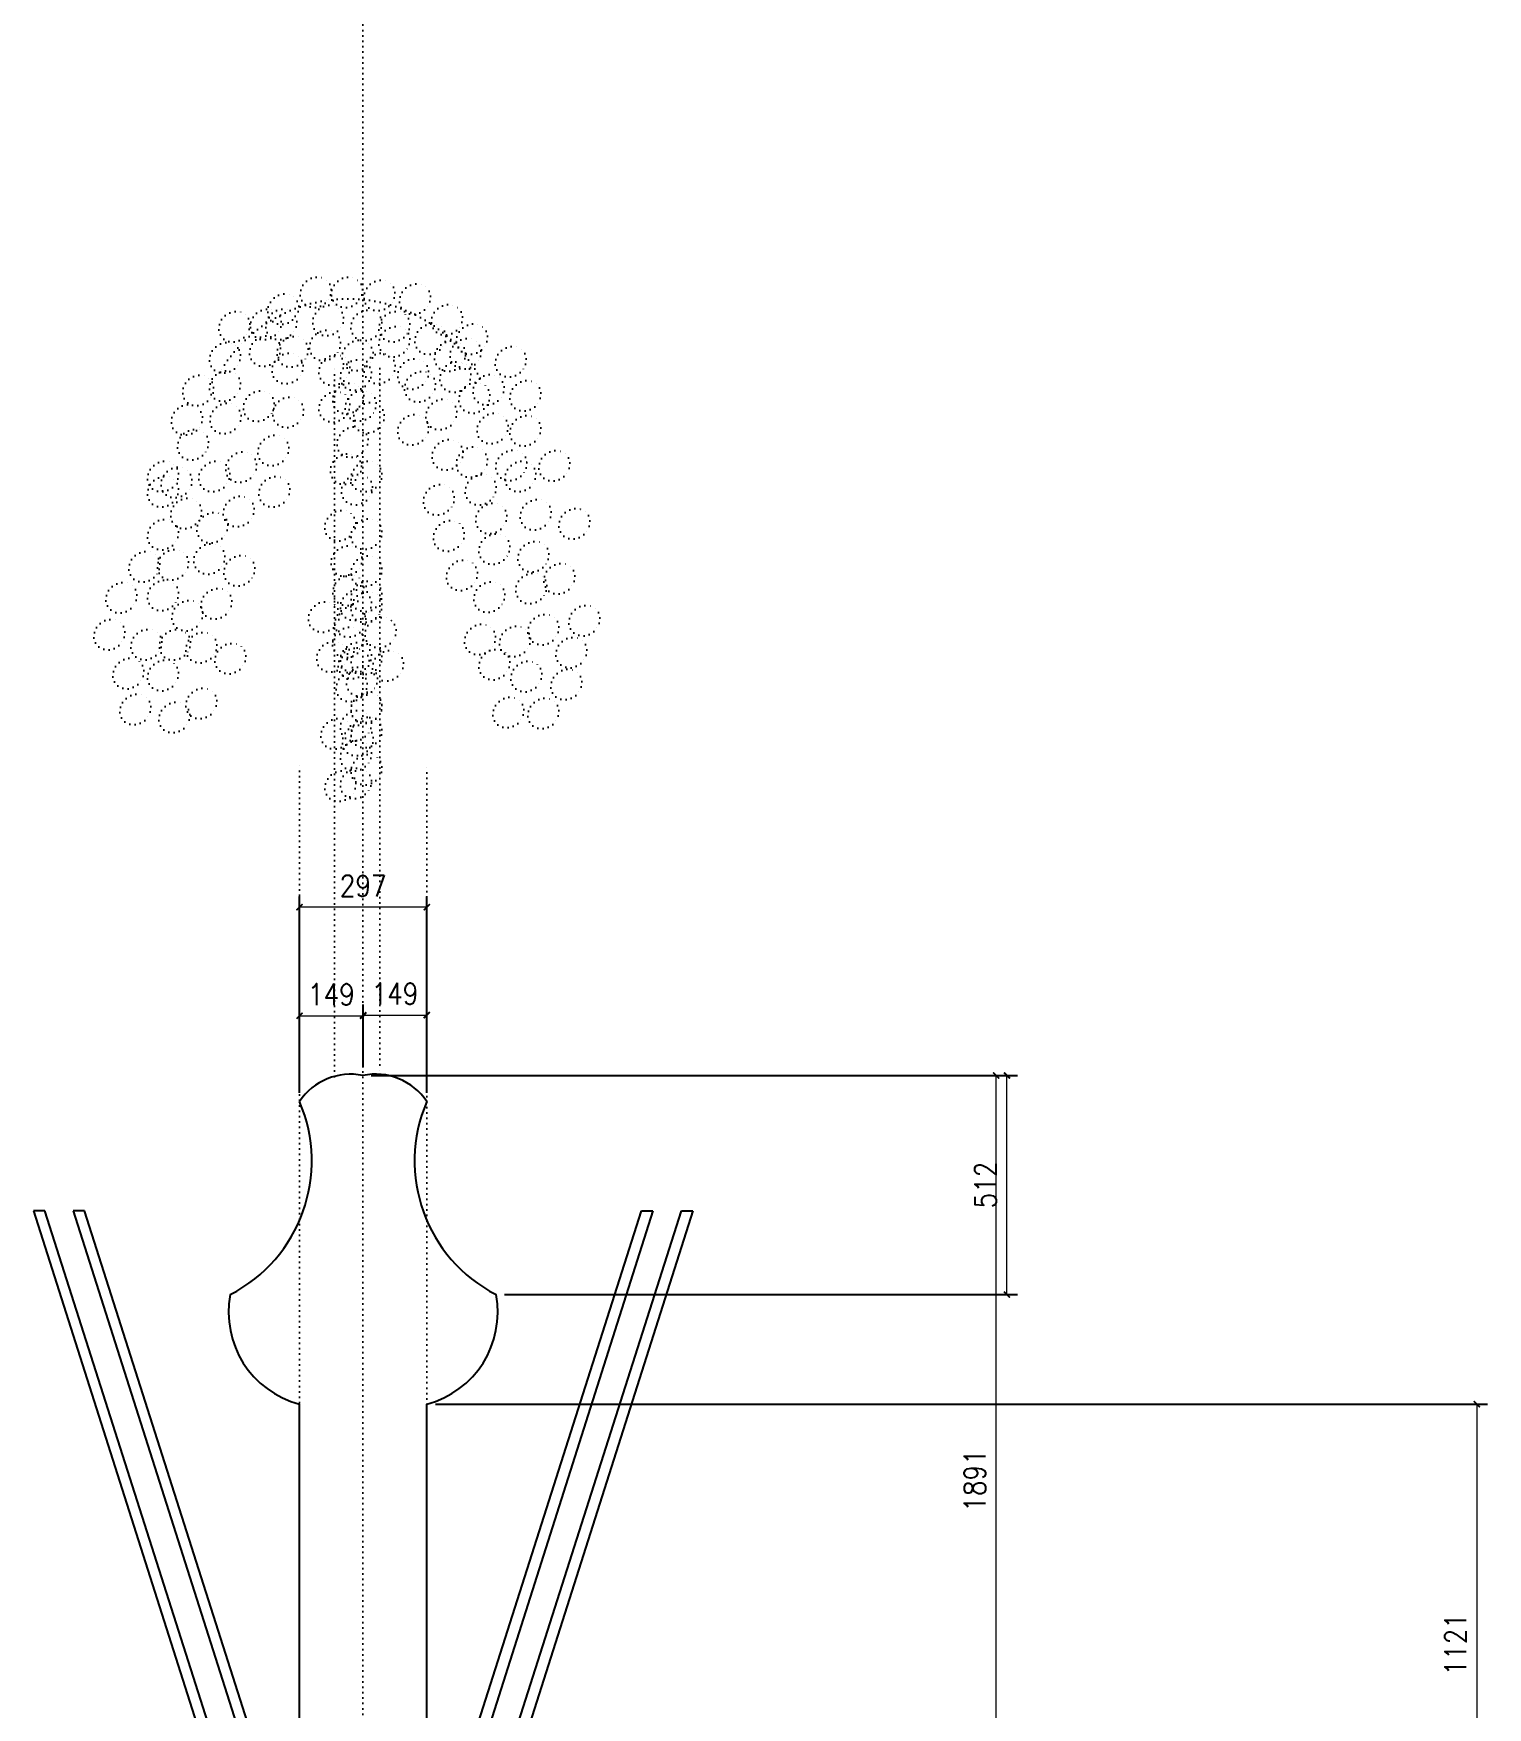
# Model space of a CAD drawing. Header units: millimetres. Extents: x -73920 to 111210, y -48963 to 87920.
# Drawn here: x 27414 to 30809, y 26266 to 30174 of the extents above; entities that cross this region are included whole.
import ezdxf

# ---------------------------------------------------------------- set-up
doc = ezdxf.new("R2010")
doc.units = ezdxf.units.MM
doc.header["$LTSCALE"] = 100
doc.header["$MEASUREMENT"] = 0
doc.linetypes.add('DOT2', pattern=[0.125, 0, -0.125])
doc.layers.add('A-HATCH', color=251, linetype='Continuous')
doc.styles.add('DIM25', font='simplex.shx', dxfattribs={"width": 0.85, "height": 50})
doc.dimstyles.new('DIM25', dxfattribs={"dimtxt": 500, "dimasz": 1, "dimexe": 25, "dimexo": 20, "dimgap": 25, "dimtad": 1, "dimdec": 0, "dimzin": 0, "dimdsep": 46, "dimtxsty": 'DIM25', "dimblk": 'Tick', "dimcen": 0.09, "dimdle": 25, "dimclrd": 256, "dimclre": 256, "dimclrt": 1, "dimadec": 0, "dimazin": 0, "dimtfac": 1, "dimtdec": 0, "dimtix": 1, "dimtmove": 2, "dimatfit": 3, "dimldrblk": 'Tick', "dimfxl": 1, "dimtolj": 1, "dimtzin": 0, "dimlwd": 5, "dimarcsym": 0})

# ---------------------------------------------------------------- blocks, each defined once
blk = doc.blocks.new('Tick')
at = {"const_width": 4}
blk.add_lwpolyline([(-7.1, -7.1), (7.1, 7.1)], dxfattribs=at)
blk = doc.blocks.new('*D89')
at = {"layer": 'A-HATCH', "lineweight": 5, "transparency": 16777216}
for p, q in [((28034.6, 27880.6), (28033.6, 27880.6)), ((28035.6, 27880.6), (28184.1, 27880.6)), ((28185.1, 27880.6), (28186.1, 27880.6))]:
    blk.add_line(p, q, dxfattribs=at)
at = {"layer": 'A-HATCH', "lineweight": -2, "transparency": 16777216}
for p, q in [((28035.6, 27700.5), (28035.6, 27905.6)), ((28184.1, 27761), (28184.1, 27905.6))]:
    blk.add_line(p, q, dxfattribs=at)
at = {"layer": 'DEFPOINTS', "color": 0, "transparency": 16777216}
for p in [(28184.1, 27880.6), (28184.1, 27741), (28035.6, 27680.5)]:
    blk.add_point(p, dxfattribs=at)
at = {"layer": 'A-HATCH', "lineweight": 5, "transparency": 16777216}
blk.add_blockref('Tick', (28035.6, 27880.6), dxfattribs=at)
at = {"layer": 'A-HATCH', "lineweight": 5, "transparency": 16777216, "rotation": 180}
blk.add_blockref('Tick', (28184.1, 27880.6), dxfattribs=at)
at = {"layer": 'A-HATCH', "color": 1, "transparency": 16777216, "insert": (28109.9, 27930.6), "char_height": 50, "attachment_point": 5, "style": 'DIM25'}
blk.add_mtext('\\A1;149', dxfattribs=at)
blk = doc.blocks.new('*D90')
at = {"layer": 'A-HATCH', "lineweight": -2, "transparency": 16777216}
for p, q in [((28184.1, 27760.8), (28184.1, 27907.2)), ((28332.6, 27720.5), (28332.6, 27907.2))]:
    blk.add_line(p, q, dxfattribs=at)
at = {"layer": 'A-HATCH', "lineweight": 5, "transparency": 16777216}
for p, q in [((28183.1, 27882.2), (28182.1, 27882.2)), ((28184.1, 27882.2), (28332.6, 27882.2)), ((28333.6, 27882.2), (28334.6, 27882.2))]:
    blk.add_line(p, q, dxfattribs=at)
at = {"layer": 'DEFPOINTS', "color": 0, "transparency": 16777216}
for p in [(28332.6, 27882.2), (28184.1, 27740.8), (28332.6, 27700.5)]:
    blk.add_point(p, dxfattribs=at)
at = {"layer": 'A-HATCH', "lineweight": 5, "transparency": 16777216}
blk.add_blockref('Tick', (28184.1, 27882.2), dxfattribs=at)
at = {"layer": 'A-HATCH', "lineweight": 5, "transparency": 16777216, "rotation": 180}
blk.add_blockref('Tick', (28332.6, 27882.2), dxfattribs=at)
at = {"layer": 'A-HATCH', "color": 1, "transparency": 16777216, "insert": (28258.4, 27932.2), "char_height": 50, "attachment_point": 5, "style": 'DIM25'}
blk.add_mtext('\\A1;149', dxfattribs=at)
blk = doc.blocks.new('*D117')
at = {"layer": 'A-HATCH', "lineweight": -2, "transparency": 16777216}
for p, q in [((28203.1, 27741.2), (29687.1, 27741.2)), ((28514.5, 25850), (29687.1, 25850))]:
    blk.add_line(p, q, dxfattribs=at)
at = {"layer": 'A-HATCH', "lineweight": 5, "transparency": 16777216}
blk.add_line((29662.1, 25851), (29662.1, 27740.2), dxfattribs=at)
at = {"layer": 'DEFPOINTS', "color": 0, "lineweight": 25, "transparency": 16777216}
for p in [(28183.1, 27741.2), (29662.1, 27741.2), (28494.5, 25850)]:
    blk.add_point(p, dxfattribs=at)
at = {"layer": 'A-HATCH', "lineweight": 5, "transparency": 16777216}
for p, rotation in [((29662.1, 27741.2), 90), ((29662.1, 25850), 270)]:
    blk.add_blockref('Tick', p, dxfattribs=dict(at, rotation=rotation))
at = {"layer": 'A-HATCH', "color": 1, "transparency": 16777216, "insert": (29612.1, 26795.6), "char_height": 50, "attachment_point": 5, "rotation": 90, "style": 'DIM25'}
blk.add_mtext('\\A1;1891', dxfattribs=at)
blk = doc.blocks.new('*D118')
at = {"layer": 'A-HATCH', "lineweight": -2, "transparency": 16777216}
for p, q in [((28352.6, 26973.9), (30809.1, 26973.9)), ((28345.5, 25852.4), (30809.1, 25852.4))]:
    blk.add_line(p, q, dxfattribs=at)
at = {"layer": 'A-HATCH', "lineweight": 5, "transparency": 16777216}
blk.add_line((30784.1, 26972.9), (30784.1, 25853.4), dxfattribs=at)
at = {"layer": 'DEFPOINTS', "color": 0, "transparency": 16777216}
for p in [(28332.6, 26973.9), (28325.5, 25852.4), (30784.1, 25852.4)]:
    blk.add_point(p, dxfattribs=at)
at = {"layer": 'A-HATCH', "lineweight": 5, "transparency": 16777216}
for p, rotation in [((30784.1, 26973.9), 90), ((30784.1, 25852.4), 270)]:
    blk.add_blockref('Tick', p, dxfattribs=dict(at, rotation=rotation))
at = {"layer": 'A-HATCH', "color": 1, "transparency": 16777216, "insert": (30734.1, 26413.1), "char_height": 50, "attachment_point": 5, "rotation": 90, "style": 'DIM25'}
blk.add_mtext('\\A1;1121', dxfattribs=at)
blk = doc.blocks.new('*D119')
at = {"layer": 'A-HATCH', "lineweight": -2, "transparency": 16777216}
for p, q in [((28514.4, 27741.2), (29712.1, 27741.2)), ((28514.4, 27229.6), (29712.1, 27229.6))]:
    blk.add_line(p, q, dxfattribs=at)
at = {"layer": 'A-HATCH', "lineweight": 5, "transparency": 16777216}
blk.add_line((29687.1, 27230.6), (29687.1, 27740.2), dxfattribs=at)
at = {"layer": 'DEFPOINTS', "color": 0, "transparency": 16777216}
for p in [(28494.4, 27741.2), (29687.1, 27741.2), (28494.4, 27229.6)]:
    blk.add_point(p, dxfattribs=at)
at = {"layer": 'A-HATCH', "lineweight": 5, "transparency": 16777216}
for p, rotation in [((29687.1, 27741.2), 90), ((29687.1, 27229.6), 270)]:
    blk.add_blockref('Tick', p, dxfattribs=dict(at, rotation=rotation))
at = {"layer": 'A-HATCH', "color": 1, "transparency": 16777216, "insert": (29637.1, 27485.4), "char_height": 50, "attachment_point": 5, "rotation": 90, "style": 'DIM25'}
blk.add_mtext('\\A1;512', dxfattribs=at)
blk = doc.blocks.new('*D120')
at = {"layer": 'A-HATCH', "lineweight": -2, "transparency": 16777216}
for p, q in [((28035.6, 27700.5), (28035.6, 28159.2)), ((28332.6, 27700.5), (28332.6, 28159.2))]:
    blk.add_line(p, q, dxfattribs=at)
at = {"layer": 'A-HATCH', "lineweight": 5, "transparency": 16777216}
blk.add_line((28331.6, 28134.2), (28036.6, 28134.2), dxfattribs=at)
at = {"layer": 'DEFPOINTS', "color": 0, "transparency": 16777216}
for p in [(28035.6, 28134.2), (28035.6, 27680.5), (28332.6, 27680.5)]:
    blk.add_point(p, dxfattribs=at)
at = {"layer": 'A-HATCH', "lineweight": 5, "transparency": 16777216, "rotation": 180}
blk.add_blockref('Tick', (28035.6, 28134.2), dxfattribs=at)
at = {"layer": 'A-HATCH', "lineweight": 5, "transparency": 16777216}
blk.add_blockref('Tick', (28332.6, 28134.2), dxfattribs=at)
at = {"layer": 'A-HATCH', "color": 1, "transparency": 16777216, "insert": (28184.1, 28184.2), "char_height": 50, "attachment_point": 5, "style": 'DIM25'}
blk.add_mtext('\\A1;297', dxfattribs=at)

msp = doc.modelspace()

# ---------------------------------------------------------------- linework, layer by layer
at = {"layer": 'A-HATCH', "color": 1, "linetype": 'DOT2'}
for p, q in [((28183.14787043, 6001.92580437), (28183.14787043, 55270.30105613)), ((28035.5996366, 24445.03325645), (28035.5996366, 28474.55830116)), ((28332.60456268, 24441.12811134), (28332.60456268, 28470.65315604))]:
    msp.add_line(p, q, dxfattribs=at)
at = {"layer": 'A-HATCH', "color": 150, "linetype": 'DOT2'}
for p, q in [((28116.87729973, 27739.07936644), (28116.87729973, 29391.84346357)), ((28116.87729973, 29391.84346357), (28116.87729973, 29391.84346357)), ((28222.71217938, 29391.84346357), (28222.71217938, 27743.98192669))]:
    msp.add_line(p, q, dxfattribs=at)
at = {"layer": 'A-HATCH', "color": 40}
for p, q in [((27440.98448376, 27424.82718345), (27414.39969266, 27424.82718345)), ((27414.39969266, 27424.82718345), (27914.51053698, 25852.4332285)), ((27942.50284631, 25852.4332285), (27440.98448376, 27424.82718345)), ((27533.85962183, 27424.82718345), (27507.27483074, 27424.82718345)), ((27507.27483074, 27424.82718345), (28007.38567506, 25852.4332285)), ((28035.37798439, 25852.4332285), (27533.85962183, 27424.82718345)), ((28332.60456268, 25852.4332285), (28834.12292523, 27424.82718345)), ((28860.70771633, 27424.82718345), (28360.596872, 25852.4332285)), ((28425.47970075, 25852.4332285), (28926.9980633, 27424.82718345)), ((28953.5828544, 27424.82718345), (28453.47201008, 25852.4332285)), ((28834.12292523, 27424.82718345), (28860.70771633, 27424.82718345)), ((28926.9980633, 27424.82718345), (28953.5828544, 27424.82718345)), ((28035.59958284, 25305.78132406), (28035.59958284, 26973.85794779)), ((28332.60456268, 25305.78132406), (28332.60456268, 26973.85799649))]:
    msp.add_line(p, q, dxfattribs=at)
at = {"layer": 'A-HATCH', "color": 150, "linetype": 'DOT2'}
msp.add_arc((28149.33969097, 29206.19289366), 348.35568024, 27.9473965711, 149.6278800729, dxfattribs=at)
at = {"layer": 'A-HATCH', "color": 40}
for centre, radius, start, end in [((28154.41362022, 27601.26696595), 142.83288517, 78.394385423, 146.2881665844), ((28213.00908674, 27600.27522188), 144.03390926, 33.8674908061, 101.9653866663), ((27713.27573117, 27541.55124925), 350.83745606, 297.2280989394, 23.259314752), ((28654.92841434, 27541.55129795), 350.83745606, 156.7406852479, 242.7719010608), ((28091.74201417, 27188.43293183), 221.79809821, 169.3063299139, 255.3375457267), ((28276.46213134, 27188.43298053), 221.79809821, 284.662454273, 10.6936700861)]:
    msp.add_arc(centre, radius, start, end, dxfattribs=at)
at = {"layer": 'A-HATCH', "color": 150, "linetype": 'DOT2'}
for centre in [(28073.27663752, 29569.93156937), (28146.23492422, 29569.93156937), (28222.11170218, 29562.64207175), (28305.28424736, 29553.89470367), (27997.39985955, 29530.56834034), (27883.49203965, 29489.5252899), (27883.49203965, 29489.5252899), (27956.84180283, 29494.99213214), (27992.78306822, 29494.99213214), (28102.36751436, 29504.10428514), (28102.36751436, 29504.10428514), (28191.46923406, 29492.66298177), (28257.03925425, 29489.85390508), (28379.70193334, 29505.78410656), (27955.08373367, 29432.88913033), (28019.19496918, 29431.20945426), (28095.16393914, 29446.01025512), (28257.03925425, 29454.53581759), (28257.03925425, 29454.53581759), (28340.85529955, 29460.58925037), (28438.06868562, 29460.58925037), (27861.69693002, 29416.85226463), (28007.61381072, 29391.84346357), (28007.61381072, 29391.84346357), (28170.94852511, 29422.46194083), (28222.71217938, 29391.84346357), (28386.90550855, 29421.00407038), (28422.99307889, 29426.694281), (28528.44480601, 29407.88309094), (28116.87729973, 29388.2029779), (28116.87729973, 29388.2029779), (28167.13707022, 29376.36460033), (28167.13707022, 29376.36460033), (28300.76181112, 29379.29315619), (28399.21652031, 29372.27086876), (27798.8604025, 29340.81974187), (27861.62288197, 29350.81911407), (27861.62288197, 29350.81911407), (27861.62288197, 29350.81911407), (27861.62288197, 29350.81911407), (27861.62288197, 29350.81911407), (27861.62288197, 29350.81911407), (27861.62288197, 29350.81911407), (27861.62288197, 29350.81911407), (27861.62288197, 29350.81911407), (27861.62288197, 29350.81911407), (27861.62288197, 29350.81911407), (28149.15341548, 29322.08894088), (28149.15341548, 29322.08894088), (28316.86540582, 29349.56710995), (28443.81286155, 29323.32500572), (28443.81286155, 29323.32500572), (28476.7787372, 29342.16016628), (28476.7787372, 29342.16016628), (28476.7787372, 29342.16016628), (28476.7787372, 29342.16016628), (28476.7787372, 29342.16016628), (28476.7787372, 29342.16016628), (28562.72240451, 29328.11737329), (27862.81153124, 29275.34217214), (27862.81153124, 29275.34217214), (27862.81153124, 29275.34217214), (27862.81153124, 29275.34217214), (27940.39969995, 29304.37225376), (28008.98071071, 29289.79325851), (28008.98071071, 29289.79325851), (28008.98071071, 29289.79325851), (28008.98071071, 29289.79325851), (28116.87729973, 29302.26787123), (28178.45915481, 29304.81884898), (28178.45915481, 29304.81884898), (28197.30590929, 29276.89408468), (28366.53415064, 29284.52370363), (28366.53415064, 29284.52370363), (27772.59521032, 29272.29852235), (28300.81447211, 29248.97215903), (28486.12898743, 29251.88789994), (28562.72240451, 29246.48302328), (27786.93475328, 29214.11059559), (27974.34817303, 29200.5570516), (28159.36736665, 29220.0361195), (27899.29067459, 29161.62624177), (27899.29067459, 29161.62624177), (27899.29067459, 29161.62624177), (28381.06883332, 29190.65632339), (28381.06883332, 29190.65632339), (28437.97618632, 29173.16144189), (28529.90389799, 29165.87194426), (28529.90389799, 29165.87194426), (28630.42113787, 29164.84881863), (27716.89465054, 29139.7577489), (27748.24897829, 29125.80985507), (27836.54664637, 29139.7577489), (28143.89622487, 29157.01817926), (28191.78970832, 29139.7577489), (28551.11178016, 29139.7577489), (27716.89465054, 29104.43966141), (27976.7774321, 29104.2062043), (28169.58162513, 29109.23593005), (28360.64031637, 29085.68761576), (28360.64031637, 29085.68761576), (28458.40470327, 29109.01397908), (27770.88381958, 29053.74179323), (27770.88381958, 29053.74179323), (27893.45399937, 29058.11540459), (27893.45399937, 29058.11540459), (27893.45399937, 29058.11540459), (28483.21049616, 29041.95063002), (28483.21049616, 29041.95063002), (28586.81155829, 29050.6979981), (27716.89465054, 29004.17318032), (27716.89465054, 29004.17318032), (27716.89465054, 29004.17318032), (27716.89465054, 29004.17318032), (27716.89465054, 29004.17318032), (27832.04214548, 29020.23955227), (28130.54885047, 29025.21055622), (28191.78970832, 29005.59631189), (28383.98701729, 29001.12953054), (28677.10993009, 29029.56919643), (28490.50626337, 28970.51366959), (27673.30012899, 28929.27555811), (27740.25948255, 28933.73318235), (27824.87329592, 28947.31521514), (27824.87329592, 28947.31521514), (28145.47553927, 28942.53127792), (28581.39773701, 28952.59974117), (27895.07196888, 28919.94591396), (28191.78970832, 28918.99415566), (28414.62948541, 28909.28194769), (28642.0932591, 28901.286771), (27619.60812549, 28856.97099761), (27716.89465054, 28862.29622192), (27716.89465054, 28862.29622192), (28149.4012194, 28874.2737251), (28191.78970832, 28860.15156803), (28478.83291292, 28858.25560968), (28576.59729981, 28878.66608675), (28576.59729981, 28878.66608675), (27773.68123202, 28814.98767159), (27841.37996538, 28842.9764587), (27841.37996538, 28842.9764587), (28092.46941252, 28811.98035956), (28167.13707022, 28839.42930584), (28191.78970832, 28835.04523645), (27591.59466577, 28770.6718982), (28154.1119117, 28800.52423039), (28224.7744638, 28775.41804416), (28604.74228678, 28782.33384438), (28700.45447986, 28803.32558006), (27677.96903894, 28747.34771514), (27677.96903894, 28747.34771514), (27744.63706579, 28747.12227575), (27806.36329439, 28740.35051837), (28148.61589758, 28752.66552655), (28456.94561129, 28759.11852921), (28456.94561129, 28759.11852921), (28538.65906448, 28754.7447725), (28670.10671882, 28728.68857219), (27874.06202775, 28714.69403328), (28111.75098337, 28718.85368798), (28162.01075386, 28703.37482474), (28167.13707022, 28716.43679022), (28191.78970832, 28713.4370379), (28242.04947881, 28697.95817466), (28490.35476119, 28700.69963973), (27635.94915667, 28679.70790404), (27716.89465054, 28675.04315464), (28157.24855397, 28649.6057135), (28181.58795661, 28662.15880662), (28565.05670583, 28672.71070726), (28658.43459759, 28654.05141896), (27652.29018785, 28595.74125201), (27652.29018785, 28595.74125201), (27652.29018785, 28595.74125201), (27743.33347098, 28577.0819637), (27806.36329439, 28609.73564557), (28191.78970832, 28600.45053201), (28191.78970832, 28599.37641813), (28523.03682356, 28588.74405523), (28604.74228678, 28586.41160786), (28121.39161396, 28539.02296913), (28167.13707022, 28558.05224902), (28191.78970832, 28542.23420861), (28171.65138445, 28523.54410589), (28167.13707022, 28487.96731941), (28191.78970832, 28455.53001599), (28131.03255422, 28416.99485156), (28167.13707022, 28423.41747587)]:
    msp.add_ellipse(centre, major_axis=(28.74635555, 24.87334412), ratio=0.8848818998, start_param=-1.5707963268, end_param=4.7123889804, dxfattribs=at)

# ---------------------------------------------------------------- dimensions: what is measured, and where the dimension line sits
at = {"layer": 'A-HATCH', "color": 40}
for base, p1, p2, picture, middle in [((28035.5996366, 28134.17839936), (28332.60456268, 27680.54158564), (28035.5996366, 27680.54161753), '*D120', (28184.10209964, 28184.17839936)), ((28184.10195816, 27880.56664463), (28035.5996366, 27680.54161753), (28184.10195816, 27740.98037145), '*D89', (28109.85079738, 27930.56664463)), ((28332.60456268, 27882.15547633), (28184.10195816, 27740.77422159), (28332.60456268, 27700.54161753), '*D90', (28258.35326042, 27932.15547633))]:
    dim = msp.add_linear_dim(base=base, p1=p1, p2=p2, dimstyle='DIM25', dxfattribs=at)
    dim.commit()
    dim.dimension.update_dxf_attribs({"geometry": picture, "text_midpoint": middle})
for base, p1, p2, picture, middle in [((29662.08387049, 27741.17971001), (28494.46668385, 25850.03900109), (28183.14787043, 27741.17971001), '*D117', (29612.08387049, 26795.60935555)), ((29687.08387049, 27741.17971001), (28494.4083291, 27229.58940475), (28494.4083291, 27741.17971001), '*D119', (29637.08387049, 27485.38455738)), ((30784.07459048, 25852.4332285), (28332.60456268, 26973.85799649), (28325.53349486, 25852.4332285), '*D118', (30734.07459048, 26413.1456125))]:
    dim = msp.add_linear_dim(base=base, p1=p1, p2=p2, angle=90, dimstyle='DIM25', dxfattribs=at)
    dim.commit()
    dim.dimension.update_dxf_attribs({"geometry": picture, "text_midpoint": middle})

doc.saveas('drawing.dxf')
